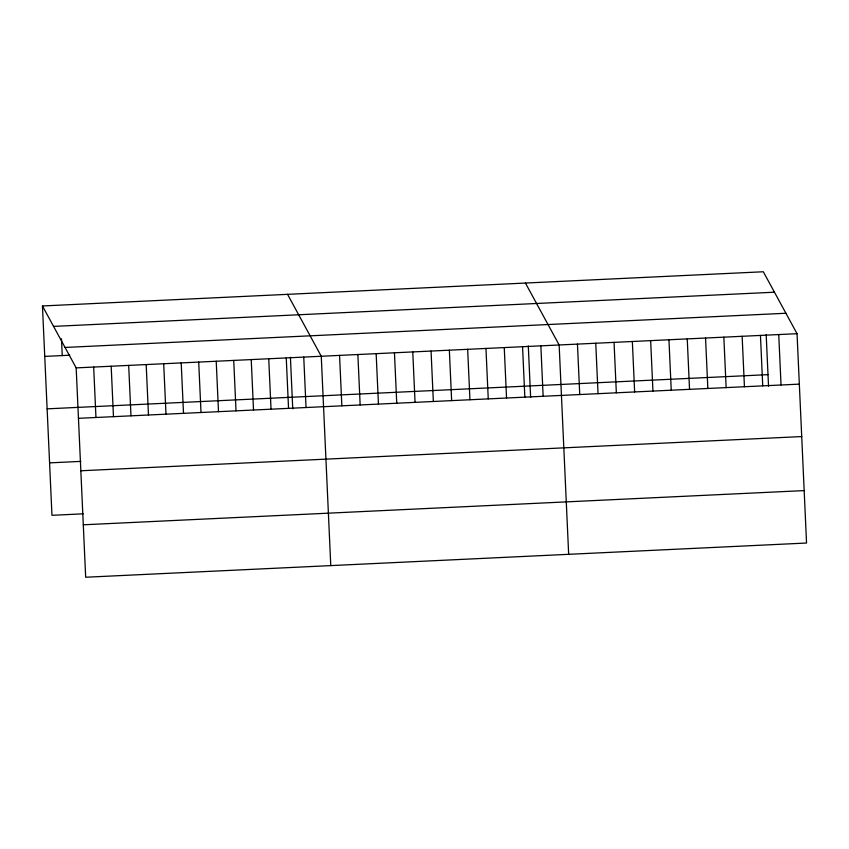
<?xml version="1.0" encoding="UTF-8"?>
<svg xmlns="http://www.w3.org/2000/svg" width="849" height="849" viewBox="0 0 849 849"><rect width="100%" height="100%" fill="white"/><g stroke="black" fill="none" stroke-linecap="round" stroke-linejoin="round"><path stroke-width="1.27" d="M42.45 305.969L763.325 271.765L797.041 333.689L806.55 543.031L85.675 577.235L76.166 367.893L42.45 305.969L51.959 515.311L83.223 513.825M53.572 326.398L774.458 292.205M65.033 347.453L785.919 313.26M44.742 356.4L69.745 355.222M76.166 367.893L797.041 333.689M47.12 408.847L768.005 374.642M78.458 418.324L799.334 384.13M49.571 462.875L80.835 461.389M80.835 470.771L801.711 436.566M83.287 524.799L804.173 490.595M525.435 283.046L559.151 344.981L568.66 554.323M287.546 294.338L321.262 356.262L330.77 565.604M778.745 334.559L781.038 385M766.191 334.686L768.525 386.221M760.449 335.429L762.731 385.86M742.143 336.3L744.435 386.73M723.847 337.159L726.139 387.6M705.551 338.029L707.843 388.471M687.244 338.9L689.537 389.341M668.948 339.77L671.241 390.2M650.652 340.64L652.945 391.071M632.346 341.5L634.638 391.941M614.05 342.37L616.342 392.811M595.754 343.24L598.046 393.681M577.458 344.11L579.74 394.552M540.855 345.84L543.148 396.281M528.301 345.978L530.636 397.502M522.559 346.71L524.841 397.152M504.253 347.581L506.545 398.022M485.957 348.451L488.249 398.892M467.661 349.321L469.943 399.752M449.354 350.181L451.647 400.622M431.059 351.051L433.351 401.492M412.763 351.921L415.055 402.362M394.456 352.791L396.748 403.233M376.16 353.662L378.452 404.092M357.864 354.521L360.156 404.962M339.558 355.391L341.85 405.833M303.751 357.089L306.043 407.531M290.411 357.259L292.746 408.793M286.251 357.928L288.543 408.358M268.74 358.756L271.033 409.197M251.23 359.583L253.522 410.025M233.73 360.411L236.022 410.852M216.219 361.25L218.511 411.68M198.708 362.077L201.001 412.518M181.208 362.905L183.501 413.346M163.698 363.733L165.99 414.174M146.187 364.571L148.479 415.002M128.687 365.399L130.979 415.84M111.177 366.227L113.469 416.668M93.677 367.055L95.958 417.496M61.489 338.762L62.242 355.572"/></g></svg>
